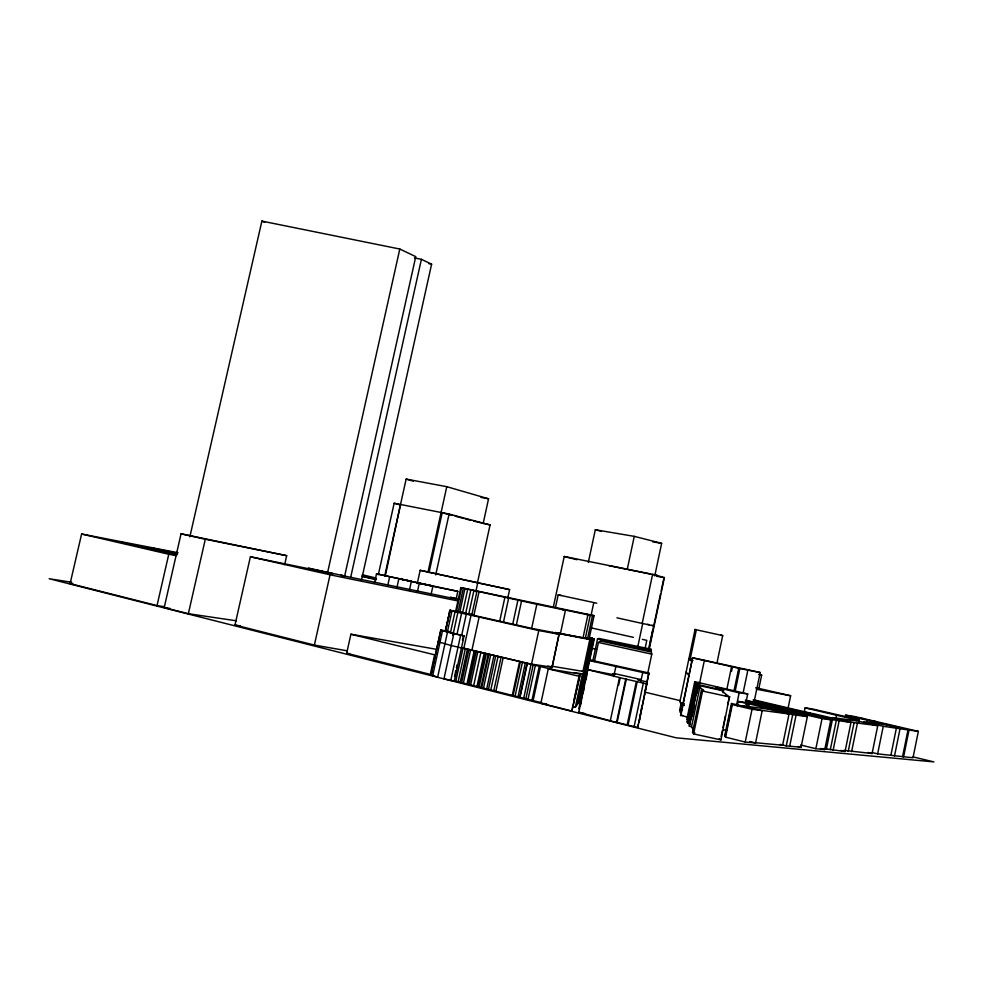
<?xml version="1.0" encoding="UTF-8"?>
<svg xmlns="http://www.w3.org/2000/svg" width="983" height="983" viewBox="0 0 983 983"><rect width="100%" height="100%" fill="white"/><g stroke="black" fill="none" stroke-linecap="round" stroke-linejoin="round"><path stroke-width="1.47" d="M647.281 681.956L637.758 727.408L610.296 720.895L619.487 677.631L646.961 683.922L647.281 681.956L637.893 679.843L640.818 680.003C636.234 679.007 643.349 680.469 640.523 679.597L641.223 679.597L614.375 673.576L612.814 673.674L615.333 674.24L613.625 674.731L587.846 669.681L620.199 677.729L618.614 685.188M610.296 720.895L611.008 720.957L578.754 712.22L584.91 713.584M637.758 727.408L638.348 724.152M902.566 756.701L907.985 729.914L918.355 731.377L913.01 757.782L877.647 753.863L872.056 752.499M903.586 756.935L909.005 730.148M858.577 722.726L859.191 719.74L812.155 708.903L805.114 707.871L804.18 712.356M866.625 723.132L867.215 720.207L875.202 721.313M843.856 750.361L872.093 753.506L877.758 725.675L858.11 721.092L832.294 717.541L854.08 722.652L877.758 725.675M877.647 753.863L883.25 726.29L907.985 729.914M890.93 755.067L896.41 728.022M894.518 755.939L900.01 728.858M815.853 748.714L822.034 718.622L830.844 719.789L824.737 749.55L815.853 748.714L800.703 745.003M826.322 749.292L832.392 719.716L850.971 722.48L845.048 751.491L823.459 748.591M835.894 718.094L836.545 715.243M830.303 749.673L836.336 720.244M833.092 750.361L839.126 720.895M849.951 721.399L850.528 718.524L859.191 719.74M848.206 751.417L854.08 722.652M856.193 720.699L856.795 717.774L864.659 718.856M851.597 751.725L857.446 723.083M731.463 703.459L732.347 704.602L752.02 709.308L762.28 710.623L731.463 703.459L724.754 735.579L725.552 737.152L745.212 742.067L755.571 742.964L762.23 710.451L789.054 713.977L782.603 745.212L755.534 742.73M787.936 708.829L790.639 695.767L755.964 687.744M786.253 745.913L792.691 714.702L807.35 716.607L801.034 747.24L786.253 745.913L780.367 744.45M789.668 746.22L796.083 715.145M717.049 662.591L722.702 635.596L720.797 635.079M723.083 692.806L723.709 689.808L715.415 687.056L739.155 692.843L747.719 693.937L745.581 704.233M726.879 689.144L731.573 666.695L732.47 666.855L731.536 671.34M721.129 736.414L722.358 730.529M722.972 727.58L725.442 715.796M727.899 704.012L729.435 696.652L725.147 695.46L727.715 695.743L721.375 690.398L697.377 685.176L689.046 724.827L689.439 726.302L691.54 726.756L693.42 730.172M697.377 685.176L703.742 690.508L701.407 689.992L692.536 732.286L693.58 733.908L720.944 739.916L729.435 696.652M734.018 690.816L738.712 668.317L760.203 672.507L753.74 703.582M725.171 736.39L731.917 704.049M725.552 737.152L732.347 704.602M735.198 690.951L739.88 668.501M736.672 704.762L739.155 692.843M737.238 705.855L738.147 701.481L749.046 702.784L807.35 716.607M743.136 692.818L747.83 670.295M746.589 706.531L747.191 703.607L749.279 703.865L792.691 714.702M748.677 706.777L749.279 703.865M745.212 742.067L752.02 709.308M758.741 674.363L761.678 675.026L758.901 688.419L756.185 687.989M722.702 635.596L695.067 629.513L679.904 701.592L681.624 705.745M679.572 710.721L681.145 703.226L684.156 703.767M680.089 712.392L681.686 704.774L684.156 705.204M687.412 717.221L680.568 715.083L692.634 657.713L760.203 672.507M680.789 715.784L692.634 657.713M686.834 719.372L694.748 681.674L747.719 693.937M695.214 683.197L687.092 721.854L689.833 723.095L687.522 722.702L695.694 683.763C701.899 685.065 692.745 682.816 696.369 683.382L694.748 681.674M687.301 722.149L695.436 683.406M690.533 723.795L687.768 723.021L695.694 683.763M688.579 720.502L689.206 717.529M689.833 714.567L694.502 692.29M689.661 722.824L697.795 684.021M689.833 723.095L698.397 682.386M689.439 726.302L697.881 686.097M692.057 716.546L694.49 704.958M696.922 693.371L698.741 684.672L695.964 683.971M699.38 684.205L704.356 660.49L692.941 658.008M691.54 726.756L699.982 686.552M693.58 733.908L702.562 691.061L701.407 689.992M627.24 569.415L634.268 536.362L661.645 543.341L654.739 575.94M613.736 676.525L615.874 666.486L589.124 660.527L590.132 660.035L648.891 672.999L638.962 722.603L641.911 705.978M616.525 722.505L625.741 679.142M617.078 722.542L626.282 679.216M642.194 623.455L652.589 574.416L664.41 577.488L649.235 649.124M637.783 646.716L642.698 623.541L616.943 617.828M627.105 725.085L636.32 681.612M628.014 725.171L637.217 681.735M645.217 647.834L646.802 640.363L642.317 639.355M640.855 681.33L642.735 672.495L615.874 666.486M649.284 646.187L652.7 630.029M648.829 648.927L660.515 593.978M661.141 591.016L663.648 579.184M634.096 726.756L643.312 683.222M647.711 673.392L651.79 654.15L651.324 652.048L600.699 641.039L598.45 642.464L594.371 661.608M644.443 693.986L645.72 687.989M646.347 684.991L648.891 672.999M588.313 562.423L595.317 529.751L634.268 536.362M587.945 614.756L560.322 609.042L565.458 610.185L560.384 633.789L555.1 632.56L585.327 638.274L590.267 615.235L587.945 614.756L583.005 637.844L555.26 632.597M590.992 615.653L593.793 602.554L558.184 594.875L555.395 607.801M573.826 700.621L579.257 675.235M571.848 711.065L580.216 674.068L548.268 668.858L540.883 703.214L571.848 711.065L580.216 674.068M594.088 615.616L592.503 615.518L587.662 638.176L589.333 637.856L594.088 615.616L460.83 587.613L455.657 611.315L531.643 628.358L591.557 639.872L577.918 703.681L575.35 707.121L572.475 706.814M575.35 707.121L582.464 673.859L584.443 671.598M551.746 666.204L582.993 671.377L589.8 639.552M577.599 703.631L591.201 639.749L586.507 638.68L587.183 638.151M585.229 671.315L585.843 668.415M591.385 642.526L592.307 638.2L590.119 637.611M587.76 669.276L594.26 638.864L592.872 639.392L579.528 701.862L581.223 699.921L584.332 685.323M578.79 708.854L593.843 638.901M584.959 682.411L587.453 670.738M578.692 712.712L587.846 669.681M580.253 706.249L581.531 700.289M583.128 692.831L583.767 689.857M585.991 679.413L586.63 676.427M592.749 661.301L597.492 639.085L598.856 638.446L651.311 649.198L650.82 650.451L651.496 650.832L597.492 639.085M512.29 695.374L519.602 661.547L463.054 647.981L455.805 681.194L541.547 702.698M513.04 695.718L520.363 661.829L519.602 661.547M515.067 696.308L522.391 662.37L520.363 661.829M531.643 628.358L536.841 604.262L565.458 610.185M517.992 697.045L525.315 663.07L522.391 662.37M519.724 697.365L527.06 663.414L553.097 669.57M520.007 697.402L527.33 663.451M523.706 698.36L531.041 664.361M531.533 664.127L538.77 630.558L559.18 634.244L552.09 667.211L531.533 664.127L451.222 645.548L438.197 641.788M525.807 699.011L533.142 664.95M527.969 699.577L535.317 665.491M531.938 700.363L539.274 666.29M533.142 700.56L540.466 666.511M553.318 607.138L564.23 556.476L657.32 575.313M552.815 632.548L552.065 632.597L558.971 634.158L552.09 667.211M477.455 582.784L490.062 524.934L449.084 514.06L400.523 504.476L385.238 576.296M475.784 591.717L477.726 582.845L509.612 589.616L507.695 598.414M463.865 648.153L471.054 615.198L538.77 630.558M471.791 615.014L476.988 591.188L536.841 604.262M458.103 681.895L465.352 648.62M473.867 615.432L479.065 591.619M460.167 682.423L467.416 649.124M461.629 682.743L468.891 649.444M463.374 683.062L470.624 649.775M472.012 649.751L479.163 616.869M466.974 684.021L474.236 650.672M467.724 684.315L474.998 650.93M468.977 684.684L476.239 651.262M470.562 685.09L477.836 651.655M473.659 685.704L480.92 652.282M476.952 686.552L484.226 653.093M477.799 686.834L485.074 653.351M479.053 687.203L486.327 653.683M480.92 687.682L488.195 654.137M481.67 687.805L488.956 654.273M483.489 688.174L490.763 654.641M499.671 621.33L504.893 597.308M486.696 688.997L493.97 655.428M488.428 689.562L495.727 655.944M503.48 622.042L508.678 598.094M490.738 690.189L498.037 656.521M493.785 690.877L501.084 657.197M495.899 691.233L503.185 657.59M512.721 624.168L517.93 600.134M516.382 624.856L521.568 600.883M427.937 572.364L446.774 486.683L406.139 479.09L384.66 576.185M429.03 572.597L442.19 512.721M430.923 595.157L432.864 586.323L457.82 591.348L455.891 600.183M435.727 574.895L449.084 514.06M440.765 630.054L431.009 674.621L437.632 677.226L447.486 632.155L440.765 630.054L450.288 631.75M431.058 675.088L440.863 630.324M432.655 675.763L442.485 630.865M447.486 632.155L453.814 633.654L443.96 678.823L454.22 681.108L464.074 635.915L445.324 631.135L449.895 610.259L458.742 611.831M445.569 631.381L449.895 610.259M450.3 610.271L445.324 631.135M447.388 631.897L451.983 610.922L450.153 610.443M450.435 632.708L455.043 611.672L451.983 610.922M456.395 611.573L461.58 587.809L460.83 587.613M452.573 635.178L453.212 632.266M453.298 633.396L457.906 612.335L455.043 611.672M458.139 612.016L463.337 588.215L461.58 587.809M459.725 612.397L464.934 588.571L463.337 588.215M457.009 634.232L461.605 613.159L457.906 612.335M462.538 613.036L467.748 589.186L464.934 588.571M483.132 523.632L488.551 498.799L446.774 486.683M450.779 680.396L460.646 635.19L464.074 635.915M465.623 613.711L470.832 589.861L476.988 591.188M461.691 635.276L466.286 614.191L471.054 615.198M454.564 676.402L455.829 670.627M456.456 667.74L457.083 664.852M462.489 640.105L463.46 635.645M468.707 614.375L473.917 590.525M374.56 582.649L376.514 573.802L457.82 591.348M378.308 574.76L394.146 503.259L401.089 504.635M387.72 585.61L389.686 576.726L411.152 581.248L398.865 578.766L396.899 587.674M409.358 590.488L411.336 581.543L432.594 585.991L419.262 583.3L417.284 592.27M417.247 583.595L420.171 570.312L509.612 589.616M327.462 573.126L399.798 249.031L261.883 221.101L189.854 536.804M313.38 569.44L333.09 573.753L250.395 556.771L234.974 625.016L314.376 645.081L330.055 574.797L458.275 601.018M344.554 576.542L415.76 256.624L399.798 249.031M350.648 577.5L421.4 259.315L414.433 257.939M361.4 580.437L431.611 264.169L421.4 259.315M350.906 634.232L434.609 654.825L430.321 674.399L346.68 653.24L350.906 634.232L436.747 649.358M284.665 564.647L286.667 555.678L181.056 533.806L164.198 607.605L188.355 613.711L236.375 620.801M188.355 613.711L205.312 539.225L286.667 555.678M178.034 552.729L81.614 534.002L70.112 583.607L157.022 605.577L168.769 554.24L176.227 555.641M586.224 670.504L587.33 669.435M592.307 638.2L590.758 638.041L594.26 638.864M540.883 703.214L546.683 703.865M742.19 705.683L769.492 709.345L789.054 713.977M619.487 677.631L620.199 677.729M582.464 673.859L574.121 672.618M745.446 700.154L830.844 719.789M164.198 607.605L170.243 608.502M157.022 605.577L164.554 606.72M582.993 671.377L584.762 671.647L582.169 670.91M70.112 583.607L72.975 584.049M71.82 582.292L49.15 578.729L676.107 737.803L933.85 761.899L912.974 756.861M346.68 653.24L349.702 653.744M652.614 541.793L661.645 543.341M758.987 674.559L761.678 675.026M314.376 645.081L347.159 650.795M455.657 611.315L458.385 611.807M234.974 625.016L240.356 625.974M342.281 575.571L343.829 575.817L308.404 568.174L312.705 569.28M341.9 575.497L340.831 575.301L341.531 575.436M341.74 575.473L458.459 599.47M481.006 497.386L488.551 498.799M459.872 612.09L465.831 613.22M468.805 613.785L471.779 614.363M756.406 689.23L790.639 695.767M460.228 612.114L466.175 613.257M525.315 663.07L527.06 663.414M362.371 576.013L375.739 578.655M490.062 524.934L473.474 521.064M428.6 263.567L431.611 264.169M608.944 565.667L625.213 568.96M628.174 569.562L650.365 574.072M656.558 576.198L662.481 577.402M458.422 598.868L450.349 597.295L452.487 597.91M455.805 681.194L453.618 680.74L454.22 681.108M642.698 623.541L653.707 625.876L651.938 625.262M558.184 594.875L561.072 595.501M593.793 602.554L596.779 603.206M647.441 624.291L649.124 624.66M592.503 615.518L586.532 614.4L590.267 615.235M585.02 637.611L592.872 639.392M723.709 689.808L720.281 689.366L721.215 689.955L698.741 684.672M420.171 570.312L477.726 582.845M467.748 589.186L470.832 589.861M691.786 659.372L688.923 658.745L691.774 661.559M692.966 660.49L690.041 659.851L696.333 629.894L695.067 629.513M702.562 691.061L729.89 697.021M598.45 642.464L651.79 654.15M461.605 613.159L466.286 614.191M680.568 715.083L682.792 715.575M376.514 573.802L389.686 576.726M642.735 672.495L649.259 673.933M398.865 578.766L411.336 581.543M419.262 583.3L432.864 586.323M181.056 533.806L205.312 539.225M362.358 574.772L375.813 577.979M458.533 599.298L455.78 598.672M362.063 576.063L375.936 579.171M362.899 576.677L376.378 579.7M591.483 627.953L633.396 637.353M453.814 633.654L460.646 635.19M692.536 732.286L694.87 732.814M250.395 556.771L330.055 574.797M704.356 660.49L732.47 666.855M731.573 666.695L738.712 668.317M590.562 647.981L596.534 649.358M177.198 553.294L153.508 548.428L177.444 553.97M177.112 554.645L122.15 542.542L176.424 555.162M81.614 534.002L168.769 554.24M918.355 731.377L854.288 716.447L845.429 715.12L899.04 727.543L884.884 724.557L863.676 721.719L883.25 726.29M547.789 666.069L550.615 666.732M453.949 598.254L452.917 598.008M805.114 707.871L850.528 718.524M738.147 701.481L747.191 703.607M590.82 660.367L593.769 661.055M850.971 722.48L813.322 713.621L803.025 712.196L832.392 719.716M753.31 699.712L810.225 713.093L802.632 712.048L753.297 700.437M745.532 700.547L822.034 718.622M548.268 668.858L579.282 676.341M644.553 692.057L680.347 700.695M867.891 752.486L872.093 753.506M723.721 729.804L726.67 730.516M840.698 750.434L845.048 751.491M798.073 746.502L801.034 747.24M820.522 748.518L824.737 749.55M779.814 744.524L782.603 745.212M749.648 741.489L755.571 742.964M595.317 529.751L601.043 531.201M564.23 556.476L576.923 559.72M394.146 503.259L399.934 504.771M681.145 703.226L683.664 703.902M441.109 512.438L452.413 515.448M455.08 516.161L463.693 518.459M465.131 518.84L470.697 520.314M681.686 704.774L684.119 705.425M406.139 479.09L413.339 481.154M584.332 637.992L585.327 638.274M261.883 221.101L264.648 222.342M720.944 739.916L719.237 738.638M686.146 671.917L688.825 675.567"/></g></svg>
